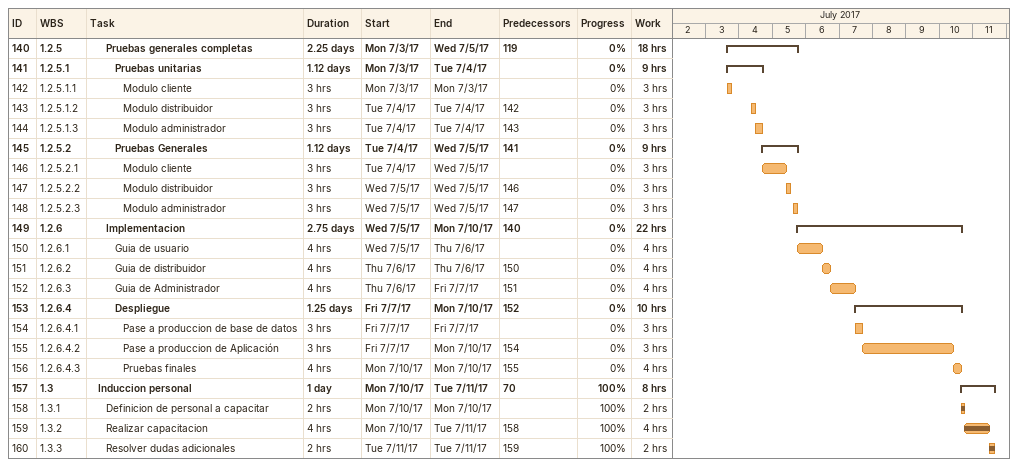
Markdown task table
| ID | WBS | Task | Duration | Start | Finish | Predecessors | % complete | Work (h) |
|---|---|---|---|---|---|---|---|---|
| 140 | 1.2.5 | **Pruebas generales completas** | 2.25d | 2017-07-03 | 2017-07-05 | 119 | 0 | 18 |
| 141 | 1.2.5.1 | **Pruebas unitarias** | 1.12d | 2017-07-03 | 2017-07-04 |  | 0 | 9 |
| 142 | 1.2.5.1.1 | Modulo cliente | 3h | 2017-07-03 | 2017-07-03 |  | 0 | 3 |
| 143 | 1.2.5.1.2 | Modulo distribuidor | 3h | 2017-07-04 | 2017-07-04 | 142 | 0 | 3 |
| 144 | 1.2.5.1.3 | Modulo administrador | 3h | 2017-07-04 | 2017-07-04 | 143 | 0 | 3 |
| 145 | 1.2.5.2 | **Pruebas Generales** | 1.12d | 2017-07-04 | 2017-07-05 | 141 | 0 | 9 |
| 146 | 1.2.5.2.1 | Modulo cliente | 3h | 2017-07-04 | 2017-07-05 |  | 0 | 3 |
| 147 | 1.2.5.2.2 | Modulo distribuidor | 3h | 2017-07-05 | 2017-07-05 | 146 | 0 | 3 |
| 148 | 1.2.5.2.3 | Modulo administrador | 3h | 2017-07-05 | 2017-07-05 | 147 | 0 | 3 |
| 149 | 1.2.6 | **Implementacion** | 2.75d | 2017-07-05 | 2017-07-10 | 140 | 0 | 22 |
| 150 | 1.2.6.1 | Guia de usuario | 4h | 2017-07-05 | 2017-07-06 |  | 0 | 4 |
| 151 | 1.2.6.2 | Guia de distribuidor | 4h | 2017-07-06 | 2017-07-06 | 150 | 0 | 4 |
| 152 | 1.2.6.3 | Guia de Administrador | 4h | 2017-07-06 | 2017-07-07 | 151 | 0 | 4 |
| 153 | 1.2.6.4 | **Despliegue** | 1.25d | 2017-07-07 | 2017-07-10 | 152 | 0 | 10 |
| 154 | 1.2.6.4.1 | Pase a produccion de base de datos | 3h | 2017-07-07 | 2017-07-07 |  | 0 | 3 |
| 155 | 1.2.6.4.2 | Pase a produccion de Aplicación | 3h | 2017-07-07 | 2017-07-10 | 154 | 0 | 3 |
| 156 | 1.2.6.4.3 | Pruebas finales | 4h | 2017-07-10 | 2017-07-10 | 155 | 0 | 4 |
| 157 | 1.3 | **Induccion personal** | 1d | 2017-07-10 | 2017-07-11 | 70 | 100 | 8 |
| 158 | 1.3.1 | Definicion de personal a capacitar | 2h | 2017-07-10 | 2017-07-10 |  | 100 | 2 |
| 159 | 1.3.2 | Realizar capacitacion | 4h | 2017-07-10 | 2017-07-11 | 158 | 100 | 4 |
| 160 | 1.3.3 | Resolver dudas adicionales | 2h | 2017-07-11 | 2017-07-11 | 159 | 100 | 2 |
